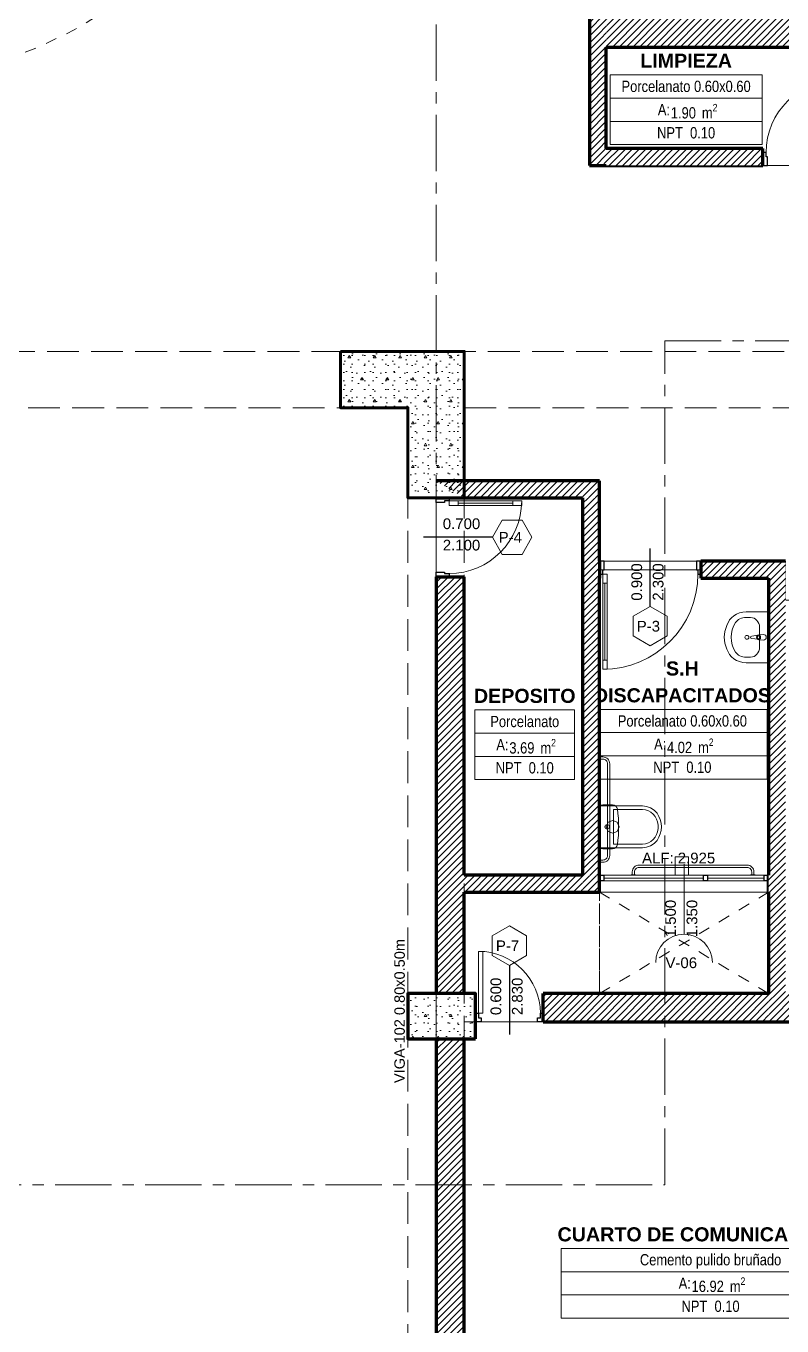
# Model space of a CAD drawing. Header units: inches. Extents: x 2704.1 to 2801.6, y 2415.6 to 2497.
# Drawn here: x 2753.54 to 2760.24, y 2434.14 to 2445.67 of the extents above; entities that cross this region are included whole.
import ezdxf

# ---------------------------------------------------------------- set-up
doc = ezdxf.new("R2010")
doc.units = ezdxf.units.IN
doc.set_wipeout_variables(frame=1)
for name, pattern in [('Hidden Line', [0.391222, 0.282222, -0.109]), ('Oculto', [0.15875, 0.105833, -0.052917]), ('Punto & Raya', [0.65, 0.5, -0.075, 0, -0.075]), ('Rayas', [0.1, 0.05, -0.05]), ('Wipeout_Contour', [1, 0, -1])]:
    doc.linetypes.add(name, pattern=pattern)
for name, color, linetype in [('02 _ ARQ _ ALB _ Ejes Generales', 7, 'Continuous'), ('02 _ ARQ _ ZON _ Espacio.3D', 7, 'Continuous'), ('08 _ STR _ EXT _ 06 Columnas', 7, 'Continuous'), ('08 _ STR _ EXT _ 07 Losa Aligerada', 7, 'Continuous'), ('08 _ STR _ EXT _ 09 Vigas', 7, 'Continuous'), ('08 _ STR _ EXT _ 10 Vereda Exterior', 7, 'Continuous'), ('Dibujo 2D - General', 7, 'Continuous'), ('Estructura - 04 MURO', 7, 'Continuous'), ('Interior - Sanitarios', 7, 'Continuous'), ('Marcador - Secciones', 251, 'Continuous'), ('Notas - Etiquetas', 251, 'Continuous')]:
    doc.layers.add(name, color=color, linetype=linetype)
doc.styles.add('Estilo_Generado_4', font='swisse.ttf')
doc.styles.add('Estilo_Generado_8', font='arialbd.ttf')
doc.styles.add('Estilo_Generado_9', font='ARIALN.TTF')
pattern_1 = [(45, (2712.85563, 2425.385773), (-0.030052038, 0.030052038), [])]
pattern_2 = [(0, (2712.85563, 2425.38577), (0, 0.3897114), [0.024375, -0.200625]), (0, (2712.96813, 2425.58063), (0, 0.3897114), [0.024375, -0.200625]), (60, (2712.85563, 2425.38577), (-0.3375, 0.1948557), [0.024375, -0.200625]), (60, (2713.08063, 2425.38577), (-0.3375, 0.1948557), [0.024375, -0.200625]), (120, (2712.88, 2425.38577), (0.3375, 0.1948557), [0.024375, -0.200625]), (120, (2713.105, 2425.38577), (0.3375, 0.1948557), [0.024375, -0.200625]), (0, (2712.85563, 2425.42327), (0, 0.075), [0, -0.075, 0, -0.1125]), (45, (2712.89313, 2425.42327), (-0.05303301, 0.05303301), [0, -0.05625, 0, -0.09375])]

msp = doc.modelspace()

# ---------------------------------------------------------------- hatches: boundary and pattern name
at = {"layer": '08 _ STR _ EXT _ 10 Vereda Exterior', "linetype": 'Continuous', "lineweight": 13}
h = msp.add_hatch(dxfattribs=at)
h.set_pattern_fill('RETÍCULA_100X100_0002', color=251, style=0, pattern_type=2)
h.set_pattern_definition([(360, (2716.613, 2443.6885), (0, 2.53199), []), (90, (2716.613, 2443.6885), (-3.6, 0), [])])
h.paths.add_polyline_path([(2715.026, 2429.007), (2717.147, 2426.886), (2722.176, 2426.886), (2722.176, 2431.886), (2753.376, 2431.886), (2753.376, 2426.886), (2765.776, 2426.886), (2765.776, 2444.472), (2764.426, 2444.472), (2764.426, 2432.586), (2721.926, 2432.586), (2721.926, 2433.236), (2719.376, 2433.236, -0.414214), (2719.126, 2433.486), (2719.126, 2434.236, -0.414213), (2719.376, 2434.486), (2721.926, 2434.486), (2721.926, 2437.386), (2719.376, 2437.386, -0.414214), (2719.126, 2437.636), (2719.126, 2438.386, -0.414213), (2719.376, 2438.636), (2721.926, 2438.636), (2721.926, 2441.536), (2719.376, 2441.536, -0.414214), (2719.126, 2441.786), (2719.126, 2442.536, -0.414213), (2719.376, 2442.786), (2721.626, 2442.786), (2721.626, 2446.436), (2715.026, 2446.436)])

# ---------------------------------------------------------------- linework, layer by layer
at = {"layer": '02 _ ARQ _ ZON _ Espacio.3D', "color": 252, "linetype": 'Continuous', "lineweight": 13}
for p, q in [((2758.719, 2445.239), (2758.719, 2444.622)), ((2758.719, 2445.239), (2760.069, 2445.239)), ((2760.069, 2444.622), (2760.069, 2445.239)), ((2758.719, 2445.033), (2760.069, 2445.033)), ((2758.719, 2444.827), (2760.069, 2444.827)), ((2758.719, 2444.622), (2760.069, 2444.622)), ((2757.52, 2439.603), (2757.52, 2438.985)), ((2757.52, 2439.603), (2758.403, 2439.603)), ((2758.403, 2438.985), (2758.403, 2439.603)), ((2760.112, 2439.608), (2758.609, 2439.608)), ((2758.609, 2439.608), (2758.609, 2438.99)), ((2760.112, 2438.99), (2760.112, 2439.608)), ((2758.403, 2439.397), (2757.52, 2439.397)), ((2760.112, 2439.402), (2758.609, 2439.402)), ((2757.52, 2439.191), (2758.403, 2439.191)), ((2758.609, 2439.196), (2760.112, 2439.196)), ((2757.52, 2438.985), (2758.403, 2438.985)), ((2758.609, 2438.99), (2760.112, 2438.99)), ((2760.937, 2434.824), (2758.285, 2434.824)), ((2758.285, 2434.824), (2758.285, 2434.206)), ((2758.285, 2434.618), (2760.937, 2434.618)), ((2760.937, 2434.412), (2758.285, 2434.412)), ((2760.937, 2434.206), (2758.285, 2434.206))]:
    msp.add_line(p, q, dxfattribs=at)
at = {"layer": '02 _ ARQ _ ZON _ Espacio.3D', "color": 254, "linetype": 'Continuous', "lineweight": 0, "flags": 128}
msp.add_lwpolyline([(2750.626, 2432.836), (2756.526, 2432.836), (2756.526, 2433.086), (2756.926, 2433.086), (2756.926, 2433.486), (2757.176, 2433.486), (2757.176, 2441.486), (2756.926, 2441.486), (2756.926, 2442.286), (2756.326, 2442.286), (2756.326, 2442.786), (2757.426, 2442.786), (2757.426, 2441.636), (2758.626, 2441.636), (2758.626, 2440.923), (2760.276, 2440.923), (2760.276, 2440.579), (2761.176, 2440.579), (2761.176, 2440.923), (2761.176, 2442.486), (2760.676, 2442.486), (2760.676, 2444.436), (2758.536, 2444.436), (2758.536, 2445.736)], dxfattribs=at)
at = {"layer": '02 _ ARQ _ ZON _ Espacio.3D', "color": 9, "linetype": 'Continuous', "lineweight": 5, "flags": 128}
for points in [[(2758.686, 2445.486), (2758.686, 2444.586), (2759.976, 2444.586), (2759.976, 2444.436), (2760.676, 2444.436), (2760.676, 2445.486)], [(2760.126, 2438.136), (2760.126, 2440.773), (2759.526, 2440.773), (2759.526, 2440.848), (2758.626, 2440.848), (2758.626, 2438.136)], [(2757.426, 2432.836), (2761.626, 2432.836), (2761.626, 2436.836), (2757.426, 2436.836)]]:
    msp.add_lwpolyline(points, close=True, dxfattribs=at)
msp.add_lwpolyline([(2758.476, 2441.486), (2757.176, 2441.486), (2757.176, 2440.786), (2757.426, 2440.786), (2757.426, 2438.136), (2758.476, 2438.136), (2758.476, 2441.486)], dxfattribs=at)
at = {"layer": '08 _ STR _ EXT _ 07 Losa Aligerada', "color": 254, "linetype": 'Rayas', "lineweight": 18, "flags": 128}
msp.add_lwpolyline([(2738.381, 2445.186, -0.137981), (2736.426, 2445.736), (2736.426, 2447.736), (2736.426, 2450.136), (2736.426, 2452.136, -0.137981), (2738.381, 2452.686), (2752.176, 2452.686, -1), (2752.176, 2445.186)], format="xyb", close=True, dxfattribs=at)
msp.add_lwpolyline([(2760.126, 2437.086), (2758.626, 2437.086), (2758.626, 2437.986), (2760.126, 2437.986)], close=True, dxfattribs=at)
at = {"layer": '08 _ STR _ EXT _ 09 Vigas', "color": 251, "linetype": 'Hidden Line', "lineweight": 13}
for p, q in [((2722.426, 2442.786), (2763.926, 2442.786)), ((2750.426, 2442.286), (2756.926, 2442.286)), ((2756.926, 2433.086), (2756.926, 2442.286)), ((2757.426, 2442.286), (2763.926, 2442.286))]:
    msp.add_line(p, q, dxfattribs=at)
at = {"layer": 'Estructura - 04 MURO', "color": 165, "linetype": 'Continuous', "lineweight": 15}
for p, q in [((2757.291, 2441.418), (2757.935, 2441.418)), ((2758.694, 2440.808), (2758.694, 2439.964)), ((2759.376, 2437.613), (2759.376, 2438.236)), ((2759.584, 2438.111), (2760.088, 2438.111)), ((2760.088, 2438.086), (2759.584, 2438.086)), ((2757.551, 2437.461), (2757.551, 2436.911)), ((2757.591, 2437.461), (2757.551, 2437.461)), ((2757.591, 2436.911), (2757.591, 2437.461)), ((2757.551, 2436.911), (2757.591, 2436.911))]:
    msp.add_line(p, q, dxfattribs=at)
at = {"layer": 'Estructura - 04 MURO', "color": 152, "linetype": 'Continuous', "lineweight": 25}
for p, q in [((2757.676, 2441.136), (2757.063, 2441.136)), ((2759.076, 2440.523), (2759.076, 2441.036)), ((2757.826, 2437.336), (2757.826, 2436.723))]:
    msp.add_line(p, q, dxfattribs=at)
at = {"layer": 'Estructura - 04 MURO', "color": 165, "linetype": 'Continuous', "lineweight": 25}
for p, q in [((2759.547, 2438.086), (2759.547, 2438.136)), ((2759.547, 2438.136), (2759.584, 2438.136)), ((2759.584, 2438.086), (2759.547, 2438.086)), ((2759.584, 2438.136), (2759.584, 2438.086)), ((2760.088, 2438.086), (2760.088, 2438.136)), ((2760.088, 2438.136), (2760.126, 2438.136)), ((2760.126, 2438.086), (2760.088, 2438.086)), ((2757.526, 2436.836), (2757.526, 2436.911)), ((2757.526, 2436.911), (2757.551, 2436.911)), ((2757.551, 2436.911), (2757.551, 2436.871)), ((2757.576, 2436.836), (2757.526, 2436.836)), ((2757.551, 2436.871), (2757.576, 2436.871)), ((2757.576, 2436.871), (2757.576, 2436.836))]:
    msp.add_line(p, q, dxfattribs=at)
at = {"layer": 'Estructura - 04 MURO', "color": 7, "linetype": 'Continuous', "lineweight": 80}
for p, q in [((2760.126, 2437.986), (2760.126, 2438.136)), ((2757.526, 2436.836), (2757.526, 2437.086))]:
    msp.add_line(p, q, dxfattribs=at)
at = {"layer": 'Estructura - 04 MURO', "color": 251, "linetype": 'Continuous', "lineweight": 13, "flags": 128}
for points in [[(2758.026, 2441.136), (2757.938, 2441.287), (2757.763, 2441.287), (2757.676, 2441.136), (2757.763, 2440.984), (2757.938, 2440.984)], [(2759.076, 2440.173), (2759.227, 2440.261), (2759.227, 2440.436), (2759.076, 2440.523), (2758.924, 2440.436), (2758.924, 2440.261)], [(2757.826, 2437.686), (2757.674, 2437.598), (2757.674, 2437.423), (2757.826, 2437.336), (2757.977, 2437.423), (2757.977, 2437.598)]]:
    msp.add_lwpolyline(points, close=True, dxfattribs=at)
msp.add_lwpolyline([(2759.627, 2437.361, 1), (2759.124, 2437.361)], format="xyb", dxfattribs=at)
at = {"layer": 'Interior - Sanitarios', "color": 205, "linetype": 'Continuous', "lineweight": 13}
for p, q in [((2759.966, 2440.424), (2759.926, 2440.424)), ((2760.055, 2440.262), (2760.04, 2440.262)), ((2760.045, 2440.337), (2760.045, 2440.159)), ((2760.055, 2440.235), (2760.055, 2440.262)), ((2760.04, 2440.235), (2760.055, 2440.235)), ((2759.966, 2440.072), (2759.926, 2440.072)), ((2758.75, 2438.411), (2758.75, 2438.721)), ((2758.75, 2438.721), (2759.005, 2438.721)), ((2758.606, 2438.582), (2758.606, 2438.55)), ((2758.626, 2438.582), (2758.606, 2438.582)), ((2758.626, 2438.55), (2758.606, 2438.55)), ((2758.702, 2438.607), (2758.686, 2438.566)), ((2758.686, 2438.566), (2758.702, 2438.526)), ((2758.743, 2438.623), (2758.702, 2438.607)), ((2758.702, 2438.526), (2758.743, 2438.509)), ((2758.783, 2438.607), (2758.743, 2438.623)), ((2758.743, 2438.509), (2758.783, 2438.526)), ((2758.8, 2438.566), (2758.783, 2438.607)), ((2758.783, 2438.526), (2758.8, 2438.566)), ((2759.145, 2438.582), (2759.145, 2438.551)), ((2759.005, 2438.411), (2758.75, 2438.411))]:
    msp.add_line(p, q, dxfattribs=at)
at = {"layer": 'Interior - Sanitarios', "color": 205, "linetype": 'Continuous', "lineweight": 13, "flags": 128}
for points in [[(2760.126, 2440.023), (2759.926, 2440.023), (2759.896, 2440.026), (2759.868, 2440.032), (2759.841, 2440.043), (2759.817, 2440.057), (2759.797, 2440.074), (2759.78, 2440.095), (2759.754, 2440.143), (2759.738, 2440.195), (2759.733, 2440.248), (2759.738, 2440.301), (2759.754, 2440.353), (2759.78, 2440.402), (2759.797, 2440.422), (2759.817, 2440.44), (2759.841, 2440.454), (2759.868, 2440.464), (2759.896, 2440.471), (2759.926, 2440.473), (2760.126, 2440.473)], [(2759.006, 2438.381), (2758.626, 2438.381), (2758.626, 2438.751), (2759.006, 2438.751), (2759.043, 2438.747), (2759.078, 2438.734), (2759.11, 2438.714), (2759.136, 2438.686), (2759.153, 2438.659), (2759.165, 2438.63), (2759.173, 2438.598), (2759.176, 2438.566), (2759.173, 2438.534), (2759.165, 2438.503), (2759.153, 2438.473), (2759.136, 2438.446), (2759.11, 2438.419), (2759.078, 2438.398), (2759.043, 2438.386)], [(2759.416, 2438.299), (2759.416, 2438.136), (2759.296, 2438.136), (2759.296, 2438.299)]]:
    msp.add_lwpolyline(points, close=True, dxfattribs=at)
msp.add_lwpolyline([(2760.08, 2440.223), (2760.038, 2440.227, -0.12102), (2760.029, 2440.231), (2759.976, 2440.237, -0.882566), (2759.976, 2440.259), (2760.029, 2440.266, -0.12102), (2760.038, 2440.269), (2760.08, 2440.273, -1)], format="xyb", close=True, dxfattribs=at)
for points in [[(2760.126, 2440.312), (2760.146, 2440.312), (2760.146, 2440.285), (2760.126, 2440.285)], [(2760.126, 2440.212), (2760.146, 2440.212), (2760.146, 2440.185), (2760.126, 2440.185)], [(2758.631, 2439.196), (2758.626, 2439.196), (2758.626, 2439.156), (2758.631, 2439.156), (2758.631, 2439.196)], [(2758.946, 2438.141), (2758.906, 2438.141), (2758.906, 2438.136), (2758.946, 2438.136), (2758.946, 2438.141)], [(2760.006, 2438.141), (2759.966, 2438.141), (2759.966, 2438.136), (2760.006, 2438.136), (2760.006, 2438.141)]]:
    msp.add_lwpolyline(points, dxfattribs=at)
for points in [[(2758.626, 2438.401, 0.414214), (2758.656, 2438.371), (2758.741, 2438.371, 0.375967), (2758.785, 2438.41, 0.066259), (2758.785, 2438.722, 0.375967), (2758.741, 2438.761), (2758.656, 2438.761, 0.414214), (2758.626, 2438.731)], [(2759.996, 2438.141), (2759.996, 2438.166, 0.414214), (2759.936, 2438.226), (2758.976, 2438.226, 0.414214), (2758.916, 2438.166), (2758.916, 2438.141)], [(2758.936, 2438.141), (2758.936, 2438.166, -0.414214), (2758.976, 2438.206), (2759.936, 2438.206, -0.414214), (2759.976, 2438.166), (2759.976, 2438.141)]]:
    msp.add_lwpolyline(points, format="xyb", dxfattribs=at)
at = {"layer": 'Interior - Sanitarios', "color": 205, "linetype": 'Continuous', "lineweight": 13}
for centre, radius in [((2759.933, 2440.248), 0.0175), ((2758.694, 2438.566), 0.02)]:
    msp.add_circle(centre, radius, dxfattribs=at)
at = {"layer": 'Interior - Sanitarios', "color": 175, "linetype": 'Continuous', "lineweight": 13}
for centre, radius, start, end in [((2760.04, 2440.248), 0.0211, 122.771, 237.229), ((2760.04, 2440.248), 0.0136, 90, 270), ((2758.999, 2438.575), 0.146, 2.6117, 87.34), ((2758.999, 2438.557), 0.146, 272.66, 357.3883)]:
    msp.add_arc(centre, radius, start, end, dxfattribs=at)
at = {"layer": 'Interior - Sanitarios', "color": 205, "linetype": 'Continuous', "lineweight": 13}
for centre, major_axis, ratio, start_param, end_param in [((2760.126, 2440.248), (0.333, 0), 0.821452, 2.644618, 3.638567), ((2759.926, 2440.337), (0.106, 0), 0.821452, 1.570796, 2.644618), ((2759.966, 2440.337), (0, 0.087), 0.9125, 4.712389, 6.283185), ((2759.966, 2440.159), (0, 0.087), 0.9125, 3.141593, 4.712389), ((2759.926, 2440.159), (0.106, 0), 0.821452, 3.638567, 4.712389)]:
    msp.add_ellipse(centre, major_axis=major_axis, ratio=ratio, start_param=start_param, end_param=end_param, dxfattribs=at)
at = {"layer": 'Marcador - Secciones', "color": 251, "linetype": 'Punto & Raya', "lineweight": 13}
msp.add_line((2759.206, 2442.879), (2769.563, 2442.879), dxfattribs=at)

# ---------------------------------------------------------------- texts
at = {"layer": '02 _ ARQ _ ZON _ Espacio.3D', "color": 252, "lineweight": 25, "attachment_point": 2}
for s, insert, char_height, style in [('\\A1;{\\pqc;\\pt0;\\fArial|b1|i0|c0|p34;LIMPIEZA}', (2759.394, 2445.428), 0.125, 'Estilo_Generado_8'), ('\\A1;{\\pqc;\\pt0;\\fArial Narrow|b0|i0|c0|p34;Porcelanato 0.60x0.60}', (2759.394, 2445.188), 0.1, 'Estilo_Generado_9'), ('\\A1;{\\pqc;\\pt0;\\fArial Narrow|b0|i0|c0|p34;A: }', (2759.197, 2444.981), 0.1, 'Estilo_Generado_9'), ('\\A1;{\\pqc;\\pt0,0.3;\\fArial Narrow|b0|i0|c0|p34;1.90\\fArial Narrow|b0|i0|c0|p34;\\A1{\\H.66x;\\S^  ;}\\fArial Narrow|b0|i0|c0|p34; m\\fArial Narrow|b0|i0|c0|p34;\\A1{\\H.66x;\\S2^  ;}}', (2759.465, 2444.982), 0.1, 'Estilo_Generado_9'), ('\\A1;{\\pqc;\\pt0;\\fArial Narrow|b0|i0|c0|p34;NPT  0.10}', (2759.394, 2444.776), 0.1, 'Estilo_Generado_9'), ('\\A1;{\\pqc;\\pt0;\\fArial|b1|i0|c0|p34;S.H}', (2759.361, 2440.034), 0.125, 'Estilo_Generado_8'), ('\\A1;{\\pqc;\\pt0;\\fArial|b1|i0|c0|p34;DEPOSITO}', (2757.962, 2439.791), 0.125, 'Estilo_Generado_8'), ('\\A1;{\\pqc;\\pt0;\\fArial|b1|i0|c0|p34;DISCAPACITADOS}', (2759.361, 2439.796), 0.125, 'Estilo_Generado_8'), ('\\A1;{\\pqc;\\pt0;\\fArial Narrow|b0|i0|c0|p34;Porcelanato}', (2757.962, 2439.551), 0.1, 'Estilo_Generado_9'), ('\\A1;{\\pqc;\\pt0;\\fArial Narrow|b0|i0|c0|p34;Porcelanato 0.60x0.60}', (2759.361, 2439.556), 0.1, 'Estilo_Generado_9'), ('\\A1;{\\pqc;\\pt0;\\fArial Narrow|b0|i0|c0|p34;A: }', (2757.764, 2439.345), 0.1, 'Estilo_Generado_9'), ('\\A1;{\\pqc;\\pt0,0.3;\\fArial Narrow|b0|i0|c0|p34;3.69\\fArial Narrow|b0|i0|c0|p34;\\A1{\\H.66x;\\S^  ;}\\fArial Narrow|b0|i0|c0|p34; m\\fArial Narrow|b0|i0|c0|p34;\\A1{\\H.66x;\\S2^  ;}}', (2758.032, 2439.346), 0.1, 'Estilo_Generado_9'), ('\\A1;{\\pqc;\\pt0;\\fArial Narrow|b0|i0|c0|p34;A: }', (2759.164, 2439.35), 0.1, 'Estilo_Generado_9'), ('\\A1;{\\pqc;\\pt0,0.3;\\fArial Narrow|b0|i0|c0|p34;4.02\\fArial Narrow|b0|i0|c0|p34;\\A1{\\H.66x;\\S^  ;}\\fArial Narrow|b0|i0|c0|p34; m\\fArial Narrow|b0|i0|c0|p34;\\A1{\\H.66x;\\S2^  ;}}', (2759.431, 2439.35), 0.1, 'Estilo_Generado_9'), ('\\A1;{\\pqc;\\pt0;\\fArial Narrow|b0|i0|c0|p34;NPT  0.10}', (2757.962, 2439.14), 0.1, 'Estilo_Generado_9'), ('\\A1;{\\pqc;\\pt0;\\fArial Narrow|b0|i0|c0|p34;NPT  0.10}', (2759.361, 2439.145), 0.1, 'Estilo_Generado_9'), ('\\A1;{\\pqc;\\pt0;\\fArial|b1|i0|c0|p34;CUARTO DE COMUNICACIONES}', (2759.611, 2435.012), 0.125, 'Estilo_Generado_8'), ('\\A1;{\\pqc;\\pt0;\\fArial Narrow|b0|i0|c0|p34;Cemento pulido bruñado}', (2759.611, 2434.774), 0.1, 'Estilo_Generado_9'), ('\\A1;{\\pqc;\\pt0;\\fArial Narrow|b0|i0|c0|p34;A: }', (2759.382, 2434.566), 0.1, 'Estilo_Generado_9'), ('\\A1;{\\pqc;\\pt0,0.3;\\fArial Narrow|b0|i0|c0|p34;16.92\\fArial Narrow|b0|i0|c0|p34;\\A1{\\H.66x;\\S^  ;}\\fArial Narrow|b0|i0|c0|p34; m\\fArial Narrow|b0|i0|c0|p34;\\A1{\\H.66x;\\S2^  ;}}', (2759.681, 2434.567), 0.1, 'Estilo_Generado_9'), ('\\A1;{\\pqc;\\pt0;\\fArial Narrow|b0|i0|c0|p34;NPT  0.10}', (2759.611, 2434.361), 0.1, 'Estilo_Generado_9')]:
    msp.add_mtext(s, dxfattribs=dict(at, insert=insert, char_height=char_height, style=style))
at = {"layer": 'Estructura - 04 MURO', "color": 251, "lineweight": 25, "char_height": 0.095, "attachment_point": 7, "style": 'Estilo_Generado_4'}
for s, insert in [('\\A1;{\\pql;\\pt0;\\fSwis721 Ex BT|b0|i0|c0|p34;0.700\\fSwis721 Ex BT|b0|i0|c0|p34;\\A1{\\H.66x;\\S^  ;}\\fSwis721 Ex BT|b0|i0|c0|p34;\\fSwis721 Ex BT|b0|i0|c0|p34;}', (2757.235, 2441.181)), ('\\A1;{\\pql;\\pt0;\\fSwis721 Ex BT|b0|i0|c0|p34;P-4\\fSwis721 Ex BT|b0|i0|c0|p34;\\fSwis721 Ex BT|b0|i0|c0|p34;\\fSwis721 Ex BT|b0|i0|c0|p34;}', (2757.731, 2441.088)), ('\\A1;{\\pql;\\pt0;\\fSwis721 Ex BT|b0|i0|c0|p34;2.100\\fSwis721 Ex BT|b0|i0|c0|p34;\\A1{\\H.66x;\\S^  ;}\\fSwis721 Ex BT|b0|i0|c0|p34;\\fSwis721 Ex BT|b0|i0|c0|p34;}', (2757.235, 2440.991)), ('\\A1;{\\pql;\\pt0;\\fSwis721 Ex BT|b0|i0|c0|p34;ALF: 2.925\\fSwis721 Ex BT|b0|i0|c0|p34;\\A1{\\H.66x;\\S^  ;}\\fSwis721 Ex BT|b0|i0|c0|p34;\\fSwis721 Ex BT|b0|i0|c0|p34;}', (2759.003, 2438.214)), ('\\A1;{\\pql;\\pt0;\\fSwis721 Ex BT|b0|i0|c0|p34;P-7\\fSwis721 Ex BT|b0|i0|c0|p34;\\fSwis721 Ex BT|b0|i0|c0|p34;\\fSwis721 Ex BT|b0|i0|c0|p34;}', (2757.706, 2437.463)), ('\\A1;{\\pql;\\pt0;\\fSwis721 Ex BT|b0|i0|c0|p34;V-06\\fSwis721 Ex BT|b0|i0|c0|p34;\\fSwis721 Ex BT|b0|i0|c0|p34;\\fSwis721 Ex BT|b0|i0|c0|p34;}', (2759.211, 2437.311))]:
    msp.add_mtext(s, dxfattribs=dict(at, insert=insert))
for s, insert, rotation in [('\\A1;{\\pql;\\pt0;\\fSwis721 Ex BT|b0|i0|c0|p34;0.900\\fSwis721 Ex BT|b0|i0|c0|p34;\\A1{\\H.66x;\\S^  ;}\\fSwis721 Ex BT|b0|i0|c0|p34;\\fSwis721 Ex BT|b0|i0|c0|p34;}', (2759.031, 2440.573), 90), ('\\A1;{\\pql;\\pt0;\\fSwis721 Ex BT|b0|i0|c0|p34;2.300\\fSwis721 Ex BT|b0|i0|c0|p34;\\A1{\\H.66x;\\S^  ;}\\fSwis721 Ex BT|b0|i0|c0|p34;\\fSwis721 Ex BT|b0|i0|c0|p34;}', (2759.221, 2440.573), 90), ('\\A1;{\\pql;\\pt0;\\fSwis721 Ex BT|b0|i0|c0|p34;P-3\\fSwis721 Ex BT|b0|i0|c0|p34;\\fSwis721 Ex BT|b0|i0|c0|p34;\\fSwis721 Ex BT|b0|i0|c0|p34;}', (2758.956, 2440.298), 360), ('\\A1;{\\pql;\\pt0;\\fSwis721 Ex BT|b0|i0|c0|p34;1.500\\fSwis721 Ex BT|b0|i0|c0|p34;\\A1{\\H.66x;\\S^  ;}\\fSwis721 Ex BT|b0|i0|c0|p34;\\fSwis721 Ex BT|b0|i0|c0|p34;}', (2759.331, 2437.586), 90), ('\\A1;{\\pql;\\pt0;\\fSwis721 Ex BT|b0|i0|c0|p34;1.350\\fSwis721 Ex BT|b0|i0|c0|p34;\\A1{\\H.66x;\\S^  ;}\\fSwis721 Ex BT|b0|i0|c0|p34;\\fSwis721 Ex BT|b0|i0|c0|p34;}', (2759.521, 2437.586), 90), ('\\A1;{\\pql;\\pt0;\\fSwis721 Ex BT|b0|i0|c0|p34;0.600\\fSwis721 Ex BT|b0|i0|c0|p34;\\A1{\\H.66x;\\S^  ;}\\fSwis721 Ex BT|b0|i0|c0|p34;\\fSwis721 Ex BT|b0|i0|c0|p34;}', (2757.781, 2436.895), 90), ('\\A1;{\\pql;\\pt0;\\fSwis721 Ex BT|b0|i0|c0|p34;2.830\\fSwis721 Ex BT|b0|i0|c0|p34;\\A1{\\H.66x;\\S^  ;}\\fSwis721 Ex BT|b0|i0|c0|p34;\\fSwis721 Ex BT|b0|i0|c0|p34;}', (2757.971, 2436.895), 90)]:
    msp.add_mtext(s, dxfattribs=dict(at, insert=insert, rotation=rotation))
at = {"layer": 'Notas - Etiquetas', "color": 8, "linetype": 'Continuous', "lineweight": 13, "insert": (2756.899, 2436.292), "char_height": 0.0925, "attachment_point": 7, "rotation": 90, "style": 'Estilo_Generado_4'}
msp.add_mtext('\\A1;{\\pql;\\fSwis721 Ex BT|b0|i0|c0|p34;VIGA-102\\fSwis721 Ex BT|b0|i0|c0|p34; \\fSwis721 Ex BT|b0|i0|c0|p34;0.80\\fSwis721 Ex BT|b0|i0|c0|p34;x\\fSwis721 Ex BT|b0|i0|c0|p34;0.50\\fSwis721 Ex BT|b0|i0|c0|p34;m}', dxfattribs=at)

# ---------------------------------------------------------------- next in the draw order: wipeouts: each hides what was drawn before it
at = {"color": 254, "linetype": 'Wipeout_Contour', "lineweight": 0, "ltscale": 148.168422}
msp.add_wipeout([(2758.686, 2444.586), (2758.536, 2444.436), (2758.686, 2444.436)], dxfattribs=at).dxf.layer = 'Estructura - 04 MURO'
at = {"color": 254, "linetype": 'Wipeout_Contour', "lineweight": 0, "ltscale": 146.020273}
msp.add_wipeout([(2758.476, 2441.486), (2758.626, 2441.636), (2758.476, 2441.636)], dxfattribs=at).dxf.layer = 'Estructura - 04 MURO'
at = {"color": 254, "linetype": 'Wipeout_Contour', "lineweight": 0, "ltscale": 198.088618}
msp.add_wipeout([(2759.526, 2440.923), (2759.526, 2440.773), (2760.276, 2440.773), (2760.276, 2440.923)], dxfattribs=at).dxf.layer = 'Estructura - 04 MURO'
at = {"color": 254, "linetype": 'Wipeout_Contour', "lineweight": 0, "ltscale": 185.980303}
msp.add_wipeout([(2757.176, 2437.086), (2757.426, 2437.086), (2757.426, 2440.786), (2757.176, 2440.786)], dxfattribs=at).dxf.layer = 'Estructura - 04 MURO'
at = {"color": 254, "linetype": 'Wipeout_Contour', "lineweight": 0, "ltscale": 141.705974}
msp.add_wipeout([(2758.626, 2438.136), (2758.476, 2437.986), (2758.626, 2437.986)], dxfattribs=at).dxf.layer = 'Estructura - 04 MURO'
at = {"color": 254, "linetype": 'Wipeout_Contour', "lineweight": 0, "ltscale": 182.067327}
msp.add_wipeout([(2757.176, 2436.686), (2757.176, 2433.486), (2757.426, 2433.486), (2757.426, 2436.686)], dxfattribs=at).dxf.layer = 'Estructura - 04 MURO'

# ---------------------------------------------------------------- next in the draw order: hatches: boundary and pattern name
at = {"layer": '08 _ STR _ EXT _ 06 Columnas', "linetype": 'Continuous', "lineweight": 9}
h = msp.add_hatch(dxfattribs=at)
h.set_pattern_fill('HORMIGÓN_EN_MASA_0002', style=0, pattern_type=2)
h.set_pattern_definition(pattern_2)
h.paths.add_polyline_path([(2757.526, 2436.686), (2757.526, 2437.086), (2756.926, 2437.086), (2756.926, 2436.686)])
at = {"layer": 'Estructura - 04 MURO', "linetype": 'Continuous', "lineweight": 5}
h = msp.add_hatch(dxfattribs=at)
h.set_pattern_fill('LADRILLO_COMÚN_0002', color=252, style=0, pattern_type=2)
h.set_pattern_definition(pattern_1)
h.paths.add_polyline_path([(2758.686, 2444.586), (2758.536, 2444.436), (2758.686, 2444.436)])
h = msp.add_hatch(dxfattribs=at)
h.set_pattern_fill('LADRILLO_COMÚN_0002', color=252, style=0, pattern_type=2)
h.set_pattern_definition(pattern_1)
h.paths.add_polyline_path([(2758.476, 2441.486), (2758.626, 2441.636), (2758.476, 2441.636)])
h = msp.add_hatch(dxfattribs=at)
h.set_pattern_fill('LADRILLO_COMÚN_0002', color=252, style=0, pattern_type=2)
h.set_pattern_definition(pattern_1)
h.paths.add_polyline_path([(2759.526, 2440.923), (2759.526, 2440.773), (2760.276, 2440.773), (2760.276, 2440.923)])
h = msp.add_hatch(dxfattribs=at)
h.set_pattern_fill('LADRILLO_COMÚN_0002', color=252, style=0, pattern_type=2)
h.set_pattern_definition(pattern_1)
h.paths.add_polyline_path([(2757.176, 2437.086), (2757.426, 2437.086), (2757.426, 2440.786), (2757.176, 2440.786)])
h = msp.add_hatch(dxfattribs=at)
h.set_pattern_fill('LADRILLO_COMÚN_0002', color=252, style=0, pattern_type=2)
h.set_pattern_definition(pattern_1)
h.paths.add_polyline_path([(2758.626, 2438.136), (2758.476, 2437.986), (2758.626, 2437.986)])
h = msp.add_hatch(dxfattribs=at)
h.set_pattern_fill('LADRILLO_COMÚN_0002', color=252, style=0, pattern_type=2)
h.set_pattern_definition(pattern_1)
h.paths.add_polyline_path([(2757.176, 2436.686), (2757.176, 2433.486), (2757.426, 2433.486), (2757.426, 2436.686)])

# ---------------------------------------------------------------- next in the draw order: linework, layer by layer
at = {"layer": '08 _ STR _ EXT _ 06 Columnas', "color": 7, "linetype": 'Continuous', "lineweight": 80, "flags": 128}
msp.add_lwpolyline([(2757.526, 2436.686), (2757.526, 2437.086), (2756.926, 2437.086), (2756.926, 2436.686)], close=True, dxfattribs=at)
at = {"layer": 'Estructura - 04 MURO', "color": 165, "linetype": 'Continuous', "lineweight": 25}
for p, q in [((2757.176, 2440.826), (2757.251, 2440.826)), ((2757.176, 2440.786), (2757.176, 2440.826)), ((2757.251, 2440.826), (2757.251, 2440.814)), ((2759.486, 2440.923), (2759.486, 2440.848)), ((2759.526, 2440.923), (2759.486, 2440.923)), ((2759.486, 2440.848), (2759.498, 2440.848)), ((2759.498, 2440.848), (2759.498, 2440.808)), ((2759.526, 2440.808), (2759.526, 2440.923)), ((2757.291, 2440.786), (2757.176, 2440.786)), ((2757.251, 2440.814), (2757.291, 2440.814)), ((2757.291, 2440.814), (2757.291, 2440.786)), ((2759.498, 2440.808), (2759.526, 2440.808))]:
    msp.add_line(p, q, dxfattribs=at)
at = {"layer": 'Estructura - 04 MURO', "color": 7, "linetype": 'Continuous', "lineweight": 80}
for p, q in [((2759.526, 2440.923), (2759.526, 2440.773)), ((2757.176, 2440.786), (2757.426, 2440.786)), ((2757.176, 2440.786), (2757.426, 2440.786))]:
    msp.add_line(p, q, dxfattribs=at)
at = {"layer": 'Estructura - 04 MURO', "color": 7, "linetype": 'Continuous', "lineweight": 80, "flags": 128}
for points in [[(2760.276, 2440.923), (2759.526, 2440.923)], [(2757.176, 2440.786), (2757.176, 2437.086)], [(2757.426, 2438.136), (2757.426, 2440.786)], [(2759.526, 2440.773), (2760.126, 2440.773)], [(2757.426, 2437.086), (2757.426, 2437.986)], [(2757.176, 2436.686), (2757.176, 2433.486)], [(2757.426, 2433.486), (2757.426, 2436.686)]]:
    msp.add_lwpolyline(points, dxfattribs=at)
at = {"layer": 'Marcador - Secciones', "color": 251, "linetype": 'Punto & Raya', "lineweight": 13}
msp.add_line((2717.794, 2435.388), (2759.206, 2435.388), dxfattribs=at)

# ---------------------------------------------------------------- next in the draw order: wipeouts: each hides what was drawn before it
at = {"color": 254, "linetype": 'Wipeout_Contour', "lineweight": 0, "ltscale": 199.19448}
msp.add_wipeout([(2758.686, 2444.586), (2758.686, 2445.486), (2758.536, 2445.486), (2758.536, 2444.586)], dxfattribs=at).dxf.layer = 'Estructura - 04 MURO'
at = {"color": 254, "linetype": 'Wipeout_Contour', "lineweight": 0, "ltscale": 142.832417}
msp.add_wipeout([(2758.476, 2437.986), (2758.626, 2438.136), (2758.476, 2438.136)], dxfattribs=at).dxf.layer = 'Estructura - 04 MURO'

# ---------------------------------------------------------------- next in the draw order: hatches: boundary and pattern name
at = {"layer": 'Estructura - 04 MURO', "linetype": 'Continuous', "lineweight": 5}
h = msp.add_hatch(dxfattribs=at)
h.set_pattern_fill('LADRILLO_COMÚN_0002', color=252, style=0, pattern_type=2)
h.set_pattern_definition(pattern_1)
h.paths.add_polyline_path([(2758.686, 2444.586), (2758.686, 2445.486), (2758.536, 2445.486), (2758.536, 2444.586)])
h = msp.add_hatch(dxfattribs=at)
h.set_pattern_fill('LADRILLO_COMÚN_0002', color=252, style=0, pattern_type=2)
h.set_pattern_definition(pattern_1)
h.paths.add_polyline_path([(2758.476, 2437.986), (2758.626, 2438.136), (2758.476, 2438.136)])

# ---------------------------------------------------------------- next in the draw order: linework, layer by layer
at = {"layer": 'Estructura - 04 MURO', "color": 165, "linetype": 'Continuous', "lineweight": 15}
msp.add_line((2758.626, 2437.986), (2760.126, 2437.986), dxfattribs=at)

# ---------------------------------------------------------------- next in the draw order: wipeouts: each hides what was drawn before it
at = {"color": 254, "linetype": 'Wipeout_Contour', "lineweight": 0, "ltscale": 149.396167}
msp.add_wipeout([(2758.536, 2444.586), (2758.536, 2444.436), (2758.686, 2444.586)], dxfattribs=at).dxf.layer = 'Estructura - 04 MURO'
at = {"color": 254, "linetype": 'Wipeout_Contour', "lineweight": 0, "ltscale": 191.767197}
msp.add_wipeout([(2758.476, 2441.486), (2758.476, 2438.136), (2758.626, 2438.136), (2758.626, 2441.486)], dxfattribs=at).dxf.layer = 'Estructura - 04 MURO'

# ---------------------------------------------------------------- next in the draw order: hatches: boundary and pattern name
at = {"layer": 'Estructura - 04 MURO', "linetype": 'Continuous', "lineweight": 5}
h = msp.add_hatch(dxfattribs=at)
h.set_pattern_fill('LADRILLO_COMÚN_0002', color=252, style=0, pattern_type=2)
h.set_pattern_definition(pattern_1)
h.paths.add_polyline_path([(2758.536, 2444.586), (2758.536, 2444.436), (2758.686, 2444.586)])
h = msp.add_hatch(dxfattribs=at)
h.set_pattern_fill('LADRILLO_COMÚN_0002', color=252, style=0, pattern_type=2)
h.set_pattern_definition(pattern_1)
h.paths.add_polyline_path([(2758.476, 2441.486), (2758.476, 2438.136), (2758.626, 2438.136), (2758.626, 2441.486)])

# ---------------------------------------------------------------- next in the draw order: linework, layer by layer
at = {"layer": 'Estructura - 04 MURO', "color": 165, "linetype": 'Continuous', "lineweight": 25}
for p, q in [((2758.626, 2440.923), (2758.626, 2440.808)), ((2758.666, 2440.923), (2758.626, 2440.923)), ((2758.654, 2440.808), (2758.654, 2440.848)), ((2758.654, 2440.848), (2758.666, 2440.848)), ((2758.666, 2440.848), (2758.666, 2440.923)), ((2758.626, 2440.808), (2758.654, 2440.808)), ((2758.626, 2438.136), (2758.663, 2438.136)), ((2758.663, 2438.086), (2758.626, 2438.086)), ((2758.663, 2438.136), (2758.663, 2438.086))]:
    msp.add_line(p, q, dxfattribs=at)
at = {"layer": 'Estructura - 04 MURO', "color": 7, "linetype": 'Continuous', "lineweight": 80}
for p, q in [((2758.626, 2440.923), (2758.626, 2440.773)), ((2758.626, 2437.986), (2758.626, 2438.136))]:
    msp.add_line(p, q, dxfattribs=at)
at = {"layer": 'Estructura - 04 MURO', "color": 165, "linetype": 'Continuous', "lineweight": 15}
for p, q in [((2758.654, 2439.964), (2758.654, 2440.808)), ((2758.654, 2440.808), (2758.694, 2440.808)), ((2758.694, 2440.728), (2758.654, 2440.728)), ((2758.654, 2440.044), (2758.694, 2440.044)), ((2758.694, 2439.964), (2758.654, 2439.964)), ((2758.626, 2438.136), (2760.126, 2438.136)), ((2758.663, 2438.111), (2759.547, 2438.111)), ((2759.547, 2438.086), (2758.663, 2438.086))]:
    msp.add_line(p, q, dxfattribs=at)
at = {"layer": 'Estructura - 04 MURO', "color": 7, "linetype": 'Continuous', "lineweight": 80, "flags": 128}
for points in [[(2758.686, 2444.586), (2758.686, 2445.486)], [(2758.536, 2444.436), (2760.076, 2444.436)], [(2758.626, 2438.136), (2758.626, 2440.773)]]:
    msp.add_lwpolyline(points, dxfattribs=at)
at = {"layer": 'Estructura - 04 MURO', "color": 165, "linetype": 'Continuous', "lineweight": 15, "flags": 128}
msp.add_lwpolyline([(2758.674, 2440.728), (2758.674, 2440.044)], dxfattribs=at)
at = {"layer": 'Estructura - 04 MURO', "color": 175, "linetype": 'Continuous', "lineweight": 15}
msp.add_arc((2758.654, 2440.808), 0.844, 270, 360, dxfattribs=at)
at = {"layer": 'Interior - Sanitarios', "color": 205, "linetype": 'Continuous', "lineweight": 13, "flags": 128}
for points in [[(2758.631, 2438.251), (2758.656, 2438.251, 0.414214), (2758.716, 2438.311), (2758.716, 2439.126, 0.414214), (2758.656, 2439.186), (2758.631, 2439.186)], [(2758.631, 2439.166), (2758.656, 2439.166, -0.414214), (2758.696, 2439.126), (2758.696, 2438.311, -0.414214), (2758.656, 2438.271), (2758.631, 2438.271)]]:
    msp.add_lwpolyline(points, format="xyb", dxfattribs=at)
msp.add_lwpolyline([(2758.631, 2438.281), (2758.626, 2438.281), (2758.626, 2438.241), (2758.631, 2438.241), (2758.631, 2438.281)], dxfattribs=at)

# ---------------------------------------------------------------- next in the draw order: wipeouts: each hides what was drawn before it
at = {"color": 254, "linetype": 'Wipeout_Contour', "lineweight": 0, "ltscale": 150.217915}
msp.add_wipeout([(2758.686, 2445.486), (2758.536, 2445.736), (2758.536, 2445.486)], dxfattribs=at).dxf.layer = 'Estructura - 04 MURO'
at = {"color": 254, "linetype": 'Wipeout_Contour', "lineweight": 0, "ltscale": 201.212615}
msp.add_wipeout([(2760.076, 2444.586), (2758.686, 2444.586), (2758.686, 2444.436), (2760.076, 2444.436)], dxfattribs=at).dxf.layer = 'Estructura - 04 MURO'
at = {"color": 254, "linetype": 'Wipeout_Contour', "lineweight": 0, "ltscale": 144.835261}
msp.add_wipeout([(2758.476, 2441.486), (2758.626, 2441.486), (2758.626, 2441.636)], dxfattribs=at).dxf.layer = 'Estructura - 04 MURO'
at = {"color": 254, "linetype": 'Wipeout_Contour', "lineweight": 0, "ltscale": 197.09333}
msp.add_wipeout([(2760.126, 2440.773), (2760.126, 2437.086), (2760.276, 2437.086), (2760.276, 2440.773)], dxfattribs=at).dxf.layer = 'Estructura - 04 MURO'

# ---------------------------------------------------------------- next in the draw order: hatches: boundary and pattern name
at = {"layer": 'Estructura - 04 MURO', "linetype": 'Continuous', "lineweight": 5}
h = msp.add_hatch(dxfattribs=at)
h.set_pattern_fill('LADRILLO_COMÚN_0002', color=252, style=0, pattern_type=2)
h.set_pattern_definition(pattern_1)
h.paths.add_polyline_path([(2758.686, 2445.486), (2758.536, 2445.736), (2758.536, 2445.486)])
h = msp.add_hatch(dxfattribs=at)
h.set_pattern_fill('LADRILLO_COMÚN_0002', color=252, style=0, pattern_type=2)
h.set_pattern_definition(pattern_1)
h.paths.add_polyline_path([(2760.076, 2444.586), (2758.686, 2444.586), (2758.686, 2444.436), (2760.076, 2444.436)])
h = msp.add_hatch(dxfattribs=at)
h.set_pattern_fill('LADRILLO_COMÚN_0002', color=252, style=0, pattern_type=2)
h.set_pattern_definition(pattern_1)
h.paths.add_polyline_path([(2758.476, 2441.486), (2758.626, 2441.486), (2758.626, 2441.636)])
h = msp.add_hatch(dxfattribs=at)
h.set_pattern_fill('LADRILLO_COMÚN_0002', color=252, style=0, pattern_type=2)
h.set_pattern_definition(pattern_1)
h.paths.add_polyline_path([(2760.126, 2440.773), (2760.126, 2437.086), (2760.276, 2437.086), (2760.276, 2440.773)])

# ---------------------------------------------------------------- next in the draw order: linework, layer by layer
at = {"layer": 'Estructura - 04 MURO', "color": 7, "linetype": 'Continuous', "lineweight": 80}
msp.add_line((2760.076, 2444.436), (2760.076, 2444.586), dxfattribs=at)
at = {"layer": 'Estructura - 04 MURO', "color": 165, "linetype": 'Continuous', "lineweight": 25}
for p, q in [((2760.104, 2444.551), (2760.076, 2444.551)), ((2760.076, 2444.551), (2760.076, 2444.436)), ((2760.104, 2444.511), (2760.104, 2444.551)), ((2760.076, 2444.436), (2760.116, 2444.436)), ((2760.116, 2444.511), (2760.104, 2444.511)), ((2760.116, 2444.436), (2760.116, 2444.511))]:
    msp.add_line(p, q, dxfattribs=at)
at = {"layer": 'Estructura - 04 MURO', "color": 7, "linetype": 'Continuous', "lineweight": 80, "flags": 128}
for points in [[(2760.076, 2444.586), (2758.686, 2444.586)], [(2758.626, 2440.923), (2758.626, 2441.636)], [(2758.476, 2441.486), (2758.476, 2438.136)], [(2760.126, 2440.773), (2760.126, 2438.136)], [(2760.126, 2437.986), (2760.126, 2437.086)]]:
    msp.add_lwpolyline(points, dxfattribs=at)
at = {"layer": 'Estructura - 04 MURO', "color": 175, "linetype": 'Continuous', "lineweight": 15}
msp.add_arc((2760.748, 2444.551), 0.644, 90, 180, dxfattribs=at)

# ---------------------------------------------------------------- next in the draw order: wipeouts: each hides what was drawn before it
at = {"color": 254, "linetype": 'Wipeout_Contour', "lineweight": 0, "ltscale": 210.020006}
msp.add_wipeout([(2758.686, 2445.486), (2763.926, 2445.486), (2763.926, 2445.736), (2758.686, 2445.736)], dxfattribs=at).dxf.layer = 'Estructura - 04 MURO'
at = {"color": 254, "linetype": 'Wipeout_Contour', "lineweight": 0, "ltscale": 191.636412}
msp.add_wipeout([(2757.426, 2441.486), (2758.476, 2441.486), (2758.476, 2441.636), (2757.426, 2441.636)], dxfattribs=at).dxf.layer = 'Estructura - 04 MURO'
at = {"color": 254, "linetype": 'Wipeout_Contour', "lineweight": 0, "ltscale": 187.375267}
msp.add_wipeout([(2758.476, 2438.136), (2757.426, 2438.136), (2757.426, 2437.986), (2758.476, 2437.986)], dxfattribs=at).dxf.layer = 'Estructura - 04 MURO'
at = {"color": 254, "linetype": 'Wipeout_Contour', "lineweight": 0, "ltscale": 201.861553}
msp.add_wipeout([(2763.826, 2437.086), (2760.126, 2437.086), (2760.126, 2436.836), (2763.826, 2436.836)], dxfattribs=at).dxf.layer = 'Estructura - 04 MURO'

# ---------------------------------------------------------------- next in the draw order: hatches: boundary and pattern name
at = {"layer": 'Estructura - 04 MURO', "linetype": 'Continuous', "lineweight": 5}
h = msp.add_hatch(dxfattribs=at)
h.set_pattern_fill('LADRILLO_COMÚN_0002', color=252, style=0, pattern_type=2)
h.set_pattern_definition(pattern_1)
h.paths.add_polyline_path([(2758.686, 2445.486), (2763.926, 2445.486), (2763.926, 2445.736), (2758.686, 2445.736)])
h = msp.add_hatch(dxfattribs=at)
h.set_pattern_fill('LADRILLO_COMÚN_0002', color=252, style=0, pattern_type=2)
h.set_pattern_definition(pattern_1)
h.paths.add_polyline_path([(2757.426, 2441.486), (2758.476, 2441.486), (2758.476, 2441.636), (2757.426, 2441.636)])
h = msp.add_hatch(dxfattribs=at)
h.set_pattern_fill('LADRILLO_COMÚN_0002', color=252, style=0, pattern_type=2)
h.set_pattern_definition(pattern_1)
h.paths.add_polyline_path([(2758.476, 2438.136), (2757.426, 2438.136), (2757.426, 2437.986), (2758.476, 2437.986)])
h = msp.add_hatch(dxfattribs=at)
h.set_pattern_fill('LADRILLO_COMÚN_0002', color=252, style=0, pattern_type=2)
h.set_pattern_definition(pattern_1)
h.paths.add_polyline_path([(2763.826, 2437.086), (2760.126, 2437.086), (2760.126, 2436.836), (2763.826, 2436.836)])

# ---------------------------------------------------------------- next in the draw order: linework, layer by layer
at = {"layer": 'Estructura - 04 MURO', "color": 165, "linetype": 'Continuous', "lineweight": 15}
for p, q in [((2757.855, 2441.458), (2757.855, 2441.418)), ((2757.935, 2441.418), (2757.935, 2441.458))]:
    msp.add_line(p, q, dxfattribs=at)
at = {"layer": 'Estructura - 04 MURO', "color": 7, "linetype": 'Continuous', "lineweight": 80, "flags": 128}
for points in [[(2758.476, 2438.136), (2757.426, 2438.136)], [(2757.426, 2437.986), (2758.626, 2437.986)]]:
    msp.add_lwpolyline(points, dxfattribs=at)

# ---------------------------------------------------------------- next in the draw order: wipeouts: each hides what was drawn before it
at = {"color": 254, "linetype": 'Wipeout_Contour', "lineweight": 0, "ltscale": 149.945834}
msp.add_wipeout([(2758.686, 2445.736), (2758.536, 2445.736), (2758.686, 2445.486)], dxfattribs=at).dxf.layer = 'Estructura - 04 MURO'
at = {"color": 254, "linetype": 'Wipeout_Contour', "lineweight": 0, "ltscale": 141.739073}
msp.add_wipeout([(2757.426, 2441.636), (2757.176, 2441.636), (2757.426, 2441.486)], dxfattribs=at).dxf.layer = 'Estructura - 04 MURO'
at = {"color": 254, "linetype": 'Wipeout_Contour', "lineweight": 0, "ltscale": 190.7857}
msp.add_wipeout([(2758.126, 2437.086), (2758.126, 2436.836), (2760.126, 2436.836), (2760.126, 2437.086)], dxfattribs=at).dxf.layer = 'Estructura - 04 MURO'

# ---------------------------------------------------------------- next in the draw order: hatches: boundary and pattern name
at = {"layer": '08 _ STR _ EXT _ 06 Columnas', "linetype": 'Continuous', "lineweight": 9}
h = msp.add_hatch(dxfattribs=at)
h.set_pattern_fill('HORMIGÓN_EN_MASA_0002', style=0, pattern_type=2)
h.set_pattern_definition(pattern_2)
h.paths.add_polyline_path([(2756.326, 2442.786), (2756.326, 2442.286), (2756.926, 2442.286), (2756.926, 2441.486), (2757.426, 2441.486), (2757.426, 2442.786)])
at = {"layer": 'Estructura - 04 MURO', "linetype": 'Continuous', "lineweight": 5}
h = msp.add_hatch(dxfattribs=at)
h.set_pattern_fill('LADRILLO_COMÚN_0002', color=252, style=0, pattern_type=2)
h.set_pattern_definition(pattern_1)
h.paths.add_polyline_path([(2758.686, 2445.736), (2758.536, 2445.736), (2758.686, 2445.486)])
h = msp.add_hatch(dxfattribs=at)
h.set_pattern_fill('LADRILLO_COMÚN_0002', color=252, style=0, pattern_type=2)
h.set_pattern_definition(pattern_1)
h.paths.add_polyline_path([(2757.426, 2441.636), (2757.176, 2441.636), (2757.426, 2441.486)])
h = msp.add_hatch(dxfattribs=at)
h.set_pattern_fill('LADRILLO_COMÚN_0002', color=252, style=0, pattern_type=2)
h.set_pattern_definition(pattern_1)
h.paths.add_polyline_path([(2758.126, 2437.086), (2758.126, 2436.836), (2760.126, 2436.836), (2760.126, 2437.086)])

# ---------------------------------------------------------------- next in the draw order: linework, layer by layer
at = {"layer": '02 _ ARQ _ ALB _ Ejes Generales', "color": 251, "linetype": 'Punto & Raya', "lineweight": 13}
msp.add_line((2757.176, 2471.286), (2757.176, 2427.436), dxfattribs=at)
at = {"layer": '08 _ STR _ EXT _ 06 Columnas', "color": 7, "linetype": 'Continuous', "lineweight": 60, "flags": 128}
msp.add_lwpolyline([(2756.326, 2442.786), (2757.426, 2442.786), (2757.426, 2441.486), (2756.926, 2441.486), (2756.926, 2442.286), (2756.326, 2442.286)], close=True, dxfattribs=at)
at = {"layer": '08 _ STR _ EXT _ 09 Vigas', "color": 251, "linetype": 'Hidden Line', "lineweight": 13}
msp.add_line((2757.426, 2433.086), (2757.426, 2442.286), dxfattribs=at)
at = {"layer": 'Dibujo 2D - General', "color": 252, "linetype": 'Oculto', "lineweight": 13}
for p, q in [((2758.626, 2437.086), (2758.626, 2437.986)), ((2760.126, 2437.086), (2758.626, 2437.986)), ((2758.626, 2437.086), (2760.126, 2437.986))]:
    msp.add_line(p, q, dxfattribs=at)
at = {"layer": 'Estructura - 04 MURO', "color": 7, "linetype": 'Continuous', "lineweight": 80}
for p, q in [((2758.536, 2445.736), (2758.536, 2444.436)), ((2758.626, 2441.636), (2757.176, 2441.636)), ((2757.176, 2441.486), (2757.426, 2441.486)), ((2757.176, 2441.486), (2757.426, 2441.486)), ((2758.126, 2436.836), (2758.126, 2437.086))]:
    msp.add_line(p, q, dxfattribs=at)
at = {"layer": 'Estructura - 04 MURO', "color": 165, "linetype": 'Continuous', "lineweight": 25}
for p, q in [((2757.176, 2441.486), (2757.291, 2441.486)), ((2757.176, 2441.446), (2757.176, 2441.486)), ((2757.251, 2441.446), (2757.176, 2441.446)), ((2757.291, 2441.458), (2757.251, 2441.458)), ((2757.251, 2441.458), (2757.251, 2441.446)), ((2757.291, 2441.486), (2757.291, 2441.458)), ((2758.101, 2436.871), (2758.101, 2436.911)), ((2758.101, 2436.911), (2758.126, 2436.911)), ((2758.126, 2436.911), (2758.126, 2436.836)), ((2758.076, 2436.836), (2758.076, 2436.871)), ((2758.076, 2436.871), (2758.101, 2436.871)), ((2758.126, 2436.836), (2758.076, 2436.836))]:
    msp.add_line(p, q, dxfattribs=at)
at = {"layer": 'Estructura - 04 MURO', "color": 165, "linetype": 'Continuous', "lineweight": 15}
for p, q in [((2757.935, 2441.458), (2757.291, 2441.458)), ((2757.291, 2441.458), (2757.291, 2441.418)), ((2757.371, 2441.418), (2757.371, 2441.458))]:
    msp.add_line(p, q, dxfattribs=at)
at = {"layer": 'Estructura - 04 MURO', "color": 7, "linetype": 'Continuous', "lineweight": 80, "flags": 128}
for points in [[(2758.686, 2445.486), (2760.676, 2445.486)], [(2757.426, 2441.486), (2758.476, 2441.486)], [(2760.126, 2437.086), (2758.126, 2437.086)], [(2758.126, 2436.836), (2761.626, 2436.836)]]:
    msp.add_lwpolyline(points, dxfattribs=at)
at = {"layer": 'Estructura - 04 MURO', "color": 165, "linetype": 'Continuous', "lineweight": 15, "flags": 128}
msp.add_lwpolyline([(2757.371, 2441.438), (2757.855, 2441.438)], dxfattribs=at)
at = {"layer": 'Estructura - 04 MURO', "color": 175, "linetype": 'Continuous', "lineweight": 15}
for centre, radius, start, end in [((2757.291, 2441.458), 0.644, 270, 0), ((2757.551, 2436.911), 0.55, 0, 90)]:
    msp.add_arc(centre, radius, start, end, dxfattribs=at)
at = {"layer": 'Marcador - Secciones', "color": 251, "linetype": 'Punto & Raya', "lineweight": 13}
msp.add_line((2759.206, 2435.388), (2759.206, 2442.879), dxfattribs=at)

doc.saveas('drawing.dxf')
